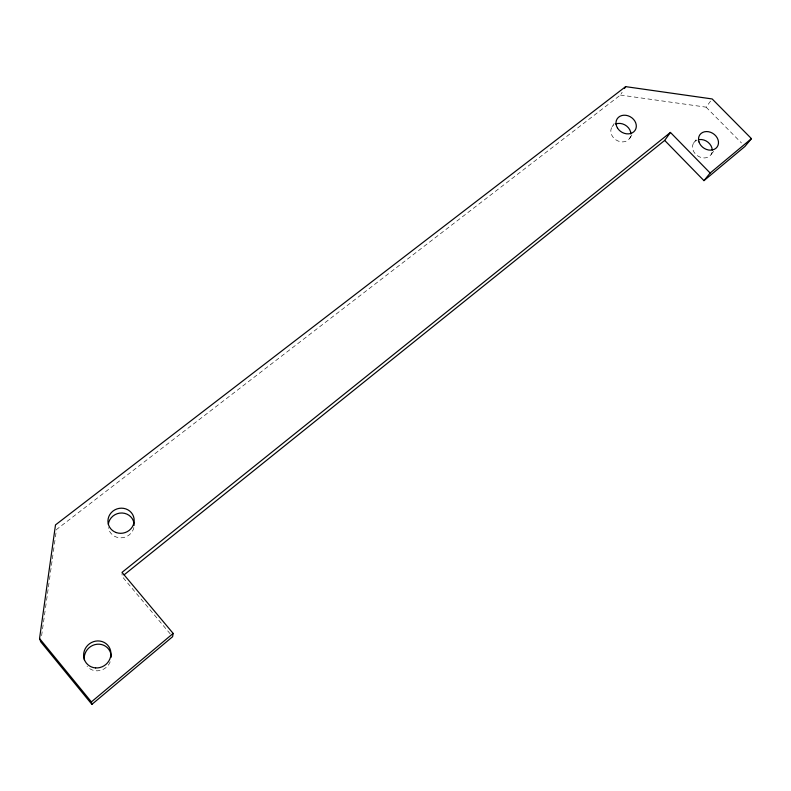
<?xml version="1.0" encoding="UTF-8"?>
<svg xmlns="http://www.w3.org/2000/svg" width="791" height="791" viewBox="0 0 791 791"><rect width="100%" height="100%" fill="white"/><g stroke="black" fill="none" stroke-linecap="round" stroke-linejoin="round"><path stroke-width="0.59" stroke-dasharray="3.96 2.97" d="M41.607 635.727L44.336 616.199M44.504 614.983L45.364 608.872M45.532 607.656L46.382 601.555M46.56 600.339L48.261 588.128M48.429 586.912L49.289 580.812M49.457 579.585L50.308 573.485M50.486 572.269L52.186 560.068M52.354 558.842L53.215 552.741M53.383 551.525L54.233 545.424M54.411 544.198L55.261 538.098M55.429 536.881L56.458 529.555L620.411 95.049L622.151 92.24M612.076 126.857L614.676 122.773M629.676 138.405L632.375 134.381M620.411 95.049L706.096 107.151L710.822 100.773M693.648 142.973L697 138.573M711.158 154.433L713.917 150.962M706.096 107.151L741.474 142.973M170.223 633.888L122.121 576.441L122.041 573.396M110.216 661.79A13.773 13.032 -39.5 0 1 99.587 670.59A13.773 13.032 -39.5 0 1 87.059 666.249M133.857 527.528A13.012 12.359 -18 0 1 120.796 537.84A13.012 12.359 -18 0 1 108.357 527.548M630.635 136.329A10.52 8.741 31.6 0 1 615.971 139.898A10.52 8.741 31.6 0 1 613.648 125.186M712.038 152.356A10.461 8.572 34.7 0 1 696.683 155.155A10.461 8.572 34.7 0 1 697.128 140.136"/><path stroke-width="1.19" d="M670.442 132.433L122.022 572.377L173.16 633.423L172.586 636.715L91.904 704.366L40.756 641.827L39.55 638.535L55.499 524.898L625.641 86.634L712.167 98.954L751.45 138.643L744.924 146.464L703.96 180.635L664.697 140.412L670.442 132.433L710.16 173.031L703.96 180.635M624.475 88.503L625.641 86.634M91.904 704.366L91.39 701.904L173.16 633.423M710.16 173.031L751.45 138.643M124.039 574.899L664.697 140.412M39.55 638.535L91.39 701.904M84.35 660.02A13.773 13.032 -39.5 0 1 97.006 644.24A13.773 13.032 -39.5 0 1 111.175 657.222M108.318 524.295A13.012 12.359 -18 0 1 122.121 513.003A13.012 12.359 -18 0 1 134.114 525.382M615.714 124.019A10.52 8.741 31.6 0 1 630.921 134.005M699.471 139.552A10.461 8.572 34.7 0 1 712.266 150.043M698.987 141.945A10.58 8.632 34.6 0 0 715.875 148.322A10.58 8.632 34.6 0 0 710.664 132.315A10.58 8.632 34.6 0 0 698.987 141.945M95.632 667.92A13.951 13.21 -39.1 0 0 109.84 648.482A13.951 13.21 -39.1 0 0 86.348 646.919A13.951 13.21 -39.1 0 0 95.632 667.92M617.455 127.984A10.639 8.8 31.5 0 0 635.064 130.357A10.639 8.8 31.5 0 0 625.948 115.308A10.639 8.8 31.5 0 0 617.455 127.984M116.247 532.57A13.17 12.508 -17.3 0 0 134.035 518.53A13.17 12.508 -17.3 0 0 112.905 511.134A13.17 12.508 -17.3 0 0 116.247 532.57"/></g></svg>
